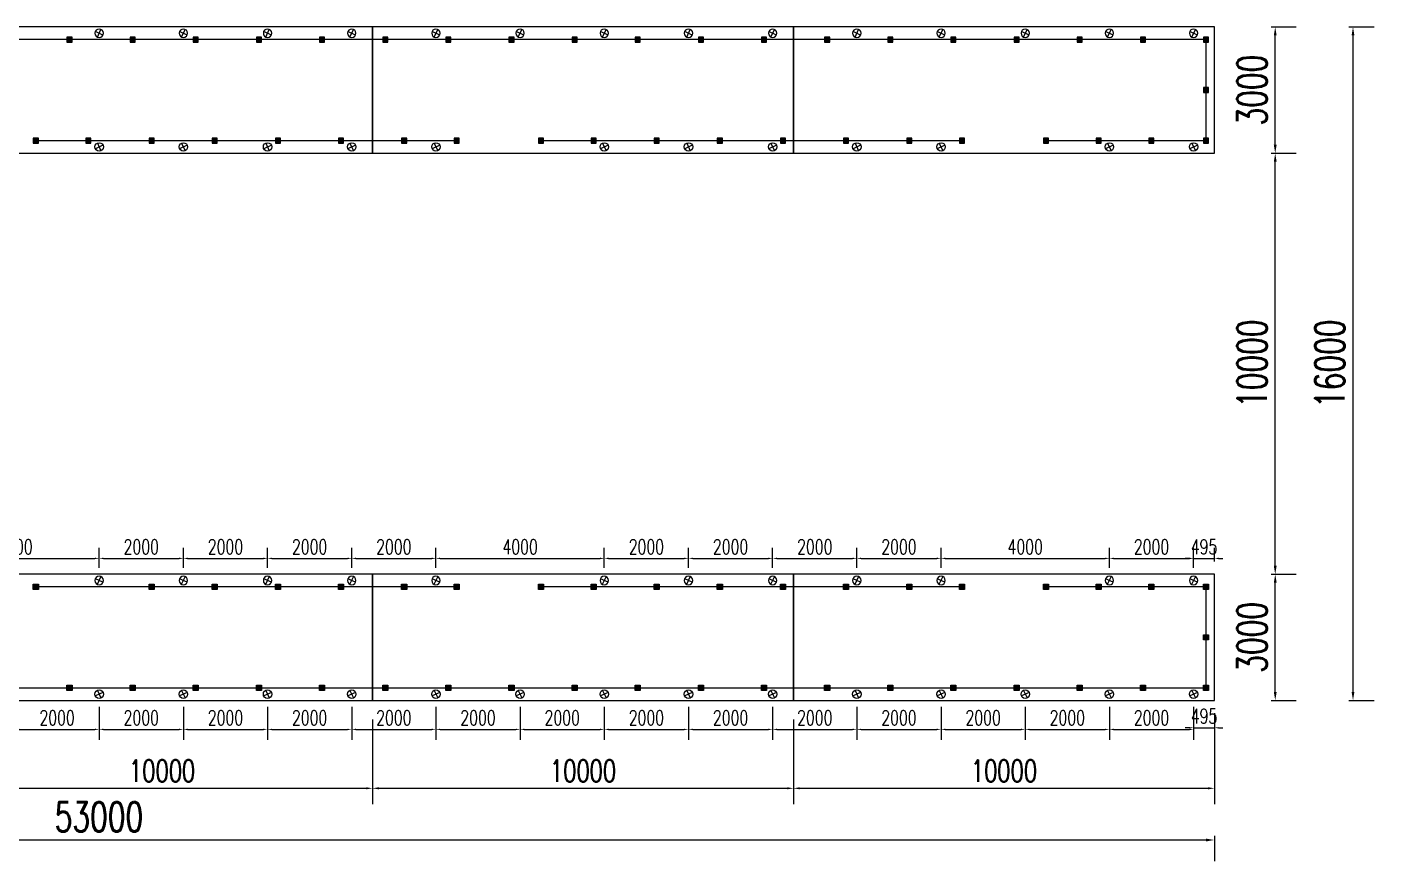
# Model space of a CAD drawing. Header units: millimetres. Extents: x -1546798 to -962116, y 1297493 to 1531173.
# Drawn here: x -1273177 to -1241174, y 1393115 to 1412929 of the extents above; entities that cross this region are included whole.
import ezdxf

# ---------------------------------------------------------------- set-up
doc = ezdxf.new("R2010")
doc.units = ezdxf.units.MM
doc.header["$LTSCALE"] = 10
doc.layers.get('0').update_dxf_attribs({"linetype": 'CONTINUOUS'})
doc.layers.get('DEFPOINTS').update_dxf_attribs({"linetype": 'CONTINUOUS'})
doc.layers.add('W-STEEL_FRAME钢架', color=3, linetype='CONTINUOUS')
doc.layers.add('W-WOOD_FLOOR木地板', color=30, linetype='CONTINUOUS')
doc.styles.add('STANDARD_T3', font='simplex.shx', dxfattribs={"width": 0.7, "bigfont": 'gbcbig.shx'})
doc.dimstyles.new('W&&100', dxfattribs={"dimtxt": 350, "dimasz": 100, "dimexe": 250, "dimexo": 300, "dimgap": 100, "dimtad": 1, "dimdec": 0, "dimzin": 0, "dimdsep": 46, "dimtxsty": 'STANDARD_T3', "dimcen": 0.09, "dimclrd": 1, "dimclre": 1, "dimclrt": 7, "dimazin": 2, "dimtfac": 1, "dimtdec": 0, "dimtix": 1, "dimtmove": 2, "dimatfit": 3, "dimfxl": 100, "dimtolj": 1, "dimtzin": 0, "dimarcsym": 0})
doc.dimstyles.new('W&&150', dxfattribs={"dimtxt": 525, "dimasz": 150, "dimexe": 375, "dimexo": 450, "dimgap": 150, "dimtad": 1, "dimdec": 0, "dimzin": 0, "dimdsep": 46, "dimtxsty": 'STANDARD_T3', "dimcen": 0.09, "dimclrd": 1, "dimclre": 1, "dimclrt": 7, "dimazin": 2, "dimtfac": 1, "dimtdec": 0, "dimtix": 1, "dimtmove": 2, "dimatfit": 3, "dimfxl": 100, "dimtolj": 1, "dimtzin": 0, "dimarcsym": 0})
doc.dimstyles.new('W&&200', dxfattribs={"dimtxt": 700, "dimasz": 200, "dimexe": 500, "dimexo": 600, "dimgap": 200, "dimtad": 1, "dimdec": 0, "dimzin": 0, "dimdsep": 46, "dimtxsty": 'STANDARD_T3', "dimcen": 0.09, "dimclrd": 1, "dimclre": 1, "dimclrt": 7, "dimazin": 2, "dimtfac": 1, "dimtdec": 0, "dimtix": 1, "dimtmove": 2, "dimatfit": 3, "dimfxl": 100, "dimtolj": 1, "dimtzin": 0, "dimarcsym": 0})

# ---------------------------------------------------------------- blocks, each defined once
blk = doc.blocks.new('*D421')
at = {"color": 1, "lineweight": -2, "transparency": 16777216}
for p, q in [((-1243622, 1399929), (-1243022, 1399929)), ((-1243522, 1397129), (-1243522, 1399729)), ((-1243622, 1396929), (-1243022, 1396929))]:
    blk.add_line(p, q, dxfattribs=at)
at = {"color": 1, "transparency": 16777216}
for points in [[(-1243555, 1399729), (-1243488, 1399729), (-1243522, 1399929)], [(-1243555, 1397129), (-1243488, 1397129), (-1243522, 1396929)]]:
    blk.add_solid(points, dxfattribs=at)
at = {"layer": 'DEFPOINTS', "color": 0, "transparency": 16777216}
for p in [(-1244966, 1399929), (-1243522, 1399929), (-1244966, 1396929)]:
    blk.add_point(p, dxfattribs=at)
at = {"color": 7, "transparency": 16777216, "insert": (-1244072, 1398429), "char_height": 700, "attachment_point": 5, "rotation": 90, "style": 'STANDARD_T3'}
blk.add_mtext('\\A1;3000', dxfattribs=at)
blk = doc.blocks.new('*D422')
at = {"color": 1, "lineweight": -2, "transparency": 16777216}
for p, q in [((-1243622, 1409929), (-1243022, 1409929)), ((-1243522, 1400129), (-1243522, 1409729)), ((-1243622, 1399929), (-1243022, 1399929))]:
    blk.add_line(p, q, dxfattribs=at)
at = {"color": 1, "transparency": 16777216}
for points in [[(-1243555, 1409729), (-1243488, 1409729), (-1243522, 1409929)], [(-1243555, 1400129), (-1243488, 1400129), (-1243522, 1399929)]]:
    blk.add_solid(points, dxfattribs=at)
at = {"layer": 'DEFPOINTS', "color": 0, "transparency": 16777216}
for p in [(-1244966, 1409929), (-1243522, 1409929), (-1244966, 1399929)]:
    blk.add_point(p, dxfattribs=at)
at = {"color": 7, "transparency": 16777216, "insert": (-1244072, 1404929), "char_height": 700, "attachment_point": 5, "rotation": 90, "style": 'STANDARD_T3'}
blk.add_mtext('\\A1;10000', dxfattribs=at)
blk = doc.blocks.new('*D423')
at = {"color": 1, "lineweight": -2, "transparency": 16777216}
for p, q in [((-1243622, 1412929), (-1243022, 1412929)), ((-1243522, 1410129), (-1243522, 1412729)), ((-1243622, 1409929), (-1243022, 1409929))]:
    blk.add_line(p, q, dxfattribs=at)
at = {"color": 1, "transparency": 16777216}
for points in [[(-1243555, 1412729), (-1243488, 1412729), (-1243522, 1412929)], [(-1243555, 1410129), (-1243488, 1410129), (-1243522, 1409929)]]:
    blk.add_solid(points, dxfattribs=at)
at = {"layer": 'DEFPOINTS', "color": 0, "transparency": 16777216}
for p in [(-1244966, 1412929), (-1243522, 1412929), (-1244966, 1409929)]:
    blk.add_point(p, dxfattribs=at)
at = {"color": 7, "transparency": 16777216, "insert": (-1244072, 1411429), "char_height": 700, "attachment_point": 5, "rotation": 90, "style": 'STANDARD_T3'}
blk.add_mtext('\\A1;3000', dxfattribs=at)
blk = doc.blocks.new('*D424')
at = {"color": 1, "lineweight": -2, "transparency": 16777216}
for p, q in [((-1241774, 1412929), (-1241174, 1412929)), ((-1241674, 1397129), (-1241674, 1412729)), ((-1241774, 1396929), (-1241174, 1396929))]:
    blk.add_line(p, q, dxfattribs=at)
at = {"color": 1, "transparency": 16777216}
for points in [[(-1241707, 1412729), (-1241641, 1412729), (-1241674, 1412929)], [(-1241707, 1397129), (-1241641, 1397129), (-1241674, 1396929)]]:
    blk.add_solid(points, dxfattribs=at)
at = {"layer": 'DEFPOINTS', "color": 0, "transparency": 16777216}
for p in [(-1243022, 1412929), (-1241674, 1412929), (-1243022, 1396929)]:
    blk.add_point(p, dxfattribs=at)
at = {"color": 7, "transparency": 16777216, "insert": (-1242224, 1404929), "char_height": 700, "attachment_point": 5, "rotation": 90, "style": 'STANDARD_T3'}
blk.add_mtext('\\A1;16000', dxfattribs=at)
blk = doc.blocks.new('*D428')
at = {"color": 1, "lineweight": -2, "transparency": 16777216}
for p, q in [((-1274966, 1396479), (-1274966, 1394468)), ((-1264966, 1396479), (-1264966, 1394468)), ((-1274816, 1394843), (-1265116, 1394843))]:
    blk.add_line(p, q, dxfattribs=at)
at = {"color": 1, "transparency": 16777216}
for points in [[(-1274816, 1394868), (-1274816, 1394818), (-1274966, 1394843)], [(-1265116, 1394868), (-1265116, 1394818), (-1264966, 1394843)]]:
    blk.add_solid(points, dxfattribs=at)
at = {"layer": 'DEFPOINTS', "color": 0, "transparency": 16777216}
for p in [(-1274966, 1396929), (-1264966, 1396929), (-1264966, 1394843)]:
    blk.add_point(p, dxfattribs=at)
at = {"color": 7, "transparency": 16777216, "insert": (-1269966, 1395256), "char_height": 525, "attachment_point": 5, "style": 'STANDARD_T3'}
blk.add_mtext('\\A1;10000', dxfattribs=at)
blk = doc.blocks.new('*D429')
at = {"color": 1, "lineweight": -2, "transparency": 16777216}
for p, q in [((-1264966, 1396479), (-1264966, 1394468)), ((-1254966, 1396479), (-1254966, 1394468)), ((-1264816, 1394843), (-1255116, 1394843))]:
    blk.add_line(p, q, dxfattribs=at)
at = {"color": 1, "transparency": 16777216}
for points in [[(-1264816, 1394868), (-1264816, 1394818), (-1264966, 1394843)], [(-1255116, 1394868), (-1255116, 1394818), (-1254966, 1394843)]]:
    blk.add_solid(points, dxfattribs=at)
at = {"layer": 'DEFPOINTS', "color": 0, "transparency": 16777216}
for p in [(-1264966, 1396929), (-1254966, 1396929), (-1254966, 1394843)]:
    blk.add_point(p, dxfattribs=at)
at = {"color": 7, "transparency": 16777216, "insert": (-1259966, 1395256), "char_height": 525, "attachment_point": 5, "style": 'STANDARD_T3'}
blk.add_mtext('\\A1;10000', dxfattribs=at)
blk = doc.blocks.new('*D430')
at = {"color": 1, "lineweight": -2, "transparency": 16777216}
for p, q in [((-1254966, 1396479), (-1254966, 1394468)), ((-1244966, 1396479), (-1244966, 1394468)), ((-1254816, 1394843), (-1245116, 1394843))]:
    blk.add_line(p, q, dxfattribs=at)
at = {"color": 1, "transparency": 16777216}
for points in [[(-1254816, 1394868), (-1254816, 1394818), (-1254966, 1394843)], [(-1245116, 1394868), (-1245116, 1394818), (-1244966, 1394843)]]:
    blk.add_solid(points, dxfattribs=at)
at = {"layer": 'DEFPOINTS', "color": 0, "transparency": 16777216}
for p in [(-1254966, 1396929), (-1244966, 1396929), (-1244966, 1394843)]:
    blk.add_point(p, dxfattribs=at)
at = {"color": 7, "transparency": 16777216, "insert": (-1249966, 1395256), "char_height": 525, "attachment_point": 5, "style": 'STANDARD_T3'}
blk.add_mtext('\\A1;10000', dxfattribs=at)
blk = doc.blocks.new('*D431')
at = {"color": 1, "lineweight": -2, "transparency": 16777216}
for p, q in [((-1297966, 1393715), (-1297966, 1393115)), ((-1297766, 1393615), (-1245166, 1393615)), ((-1244966, 1393715), (-1244966, 1393115))]:
    blk.add_line(p, q, dxfattribs=at)
at = {"color": 1, "transparency": 16777216}
for points in [[(-1297766, 1393648), (-1297766, 1393581), (-1297966, 1393615)], [(-1245166, 1393648), (-1245166, 1393581), (-1244966, 1393615)]]:
    blk.add_solid(points, dxfattribs=at)
at = {"layer": 'DEFPOINTS', "color": 0, "transparency": 16777216}
for p in [(-1297966, 1394377), (-1244966, 1394343), (-1244966, 1393615)]:
    blk.add_point(p, dxfattribs=at)
at = {"color": 7, "transparency": 16777216, "insert": (-1271466, 1394165), "char_height": 700, "attachment_point": 5, "style": 'STANDARD_T3'}
blk.add_mtext('\\A1;53000', dxfattribs=at)
blk = doc.blocks.new('deng')
for p, q in [((-100, 0), (100, 0)), ((0, 100), (0, -100))]:
    blk.add_line(p, q)
blk.add_circle((0, 0), 100)
blk = doc.blocks.new('*D1045')
at = {"layer": 'DEFPOINTS', "color": 0, "transparency": 16777216}
for p in [(-1273461, 1397079), (-1271461, 1397079), (-1271461, 1396243)]:
    blk.add_point(p, dxfattribs=at)
at = {"layer": 'W-STEEL_FRAME钢架', "color": 1, "lineweight": -2, "transparency": 16777216}
for p, q in [((-1273461, 1396779), (-1273461, 1395993)), ((-1271461, 1396779), (-1271461, 1395993)), ((-1273361, 1396243), (-1271561, 1396243))]:
    blk.add_line(p, q, dxfattribs=at)
at = {"layer": 'W-STEEL_FRAME钢架', "color": 1, "transparency": 16777216}
for points in [[(-1273361, 1396259), (-1273361, 1396226), (-1273461, 1396243)], [(-1271561, 1396259), (-1271561, 1396226), (-1271461, 1396243)]]:
    blk.add_solid(points, dxfattribs=at)
at = {"layer": 'W-STEEL_FRAME钢架', "color": 7, "transparency": 16777216, "insert": (-1272461, 1396518), "char_height": 350, "attachment_point": 5, "style": 'STANDARD_T3'}
blk.add_mtext('\\A1;2000', dxfattribs=at)
blk = doc.blocks.new('*D1046')
at = {"layer": 'DEFPOINTS', "color": 0, "transparency": 16777216}
for p in [(-1271461, 1397079), (-1269461, 1397079), (-1269461, 1396243)]:
    blk.add_point(p, dxfattribs=at)
at = {"layer": 'W-STEEL_FRAME钢架', "color": 1, "lineweight": -2, "transparency": 16777216}
for p, q in [((-1271461, 1396779), (-1271461, 1395993)), ((-1269461, 1396779), (-1269461, 1395993)), ((-1271361, 1396243), (-1269561, 1396243))]:
    blk.add_line(p, q, dxfattribs=at)
at = {"layer": 'W-STEEL_FRAME钢架', "color": 1, "transparency": 16777216}
for points in [[(-1271361, 1396259), (-1271361, 1396226), (-1271461, 1396243)], [(-1269561, 1396259), (-1269561, 1396226), (-1269461, 1396243)]]:
    blk.add_solid(points, dxfattribs=at)
at = {"layer": 'W-STEEL_FRAME钢架', "color": 7, "transparency": 16777216, "insert": (-1270461, 1396518), "char_height": 350, "attachment_point": 5, "style": 'STANDARD_T3'}
blk.add_mtext('\\A1;2000', dxfattribs=at)
blk = doc.blocks.new('*D1047')
at = {"layer": 'DEFPOINTS', "color": 0, "transparency": 16777216}
for p in [(-1269461, 1397079), (-1267461, 1397079), (-1267461, 1396243)]:
    blk.add_point(p, dxfattribs=at)
at = {"layer": 'W-STEEL_FRAME钢架', "color": 1, "lineweight": -2, "transparency": 16777216}
for p, q in [((-1269461, 1396779), (-1269461, 1395993)), ((-1267461, 1396779), (-1267461, 1395993)), ((-1269361, 1396243), (-1267561, 1396243))]:
    blk.add_line(p, q, dxfattribs=at)
at = {"layer": 'W-STEEL_FRAME钢架', "color": 1, "transparency": 16777216}
for points in [[(-1269361, 1396259), (-1269361, 1396226), (-1269461, 1396243)], [(-1267561, 1396259), (-1267561, 1396226), (-1267461, 1396243)]]:
    blk.add_solid(points, dxfattribs=at)
at = {"layer": 'W-STEEL_FRAME钢架', "color": 7, "transparency": 16777216, "insert": (-1268461, 1396518), "char_height": 350, "attachment_point": 5, "style": 'STANDARD_T3'}
blk.add_mtext('\\A1;2000', dxfattribs=at)
blk = doc.blocks.new('*D1048')
at = {"layer": 'DEFPOINTS', "color": 0, "transparency": 16777216}
for p in [(-1267461, 1397079), (-1265461, 1397079), (-1265461, 1396243)]:
    blk.add_point(p, dxfattribs=at)
at = {"layer": 'W-STEEL_FRAME钢架', "color": 1, "lineweight": -2, "transparency": 16777216}
for p, q in [((-1267461, 1396779), (-1267461, 1395993)), ((-1265461, 1396779), (-1265461, 1395993)), ((-1267361, 1396243), (-1265561, 1396243))]:
    blk.add_line(p, q, dxfattribs=at)
at = {"layer": 'W-STEEL_FRAME钢架', "color": 1, "transparency": 16777216}
for points in [[(-1267361, 1396259), (-1267361, 1396226), (-1267461, 1396243)], [(-1265561, 1396259), (-1265561, 1396226), (-1265461, 1396243)]]:
    blk.add_solid(points, dxfattribs=at)
at = {"layer": 'W-STEEL_FRAME钢架', "color": 7, "transparency": 16777216, "insert": (-1266461, 1396518), "char_height": 350, "attachment_point": 5, "style": 'STANDARD_T3'}
blk.add_mtext('\\A1;2000', dxfattribs=at)
blk = doc.blocks.new('*D1049')
at = {"layer": 'DEFPOINTS', "color": 0, "transparency": 16777216}
for p in [(-1265461, 1397079), (-1263461, 1397079), (-1263461, 1396243)]:
    blk.add_point(p, dxfattribs=at)
at = {"layer": 'W-STEEL_FRAME钢架', "color": 1, "lineweight": -2, "transparency": 16777216}
for p, q in [((-1265461, 1396779), (-1265461, 1395993)), ((-1263461, 1396779), (-1263461, 1395993)), ((-1265361, 1396243), (-1263561, 1396243))]:
    blk.add_line(p, q, dxfattribs=at)
at = {"layer": 'W-STEEL_FRAME钢架', "color": 1, "transparency": 16777216}
for points in [[(-1265361, 1396259), (-1265361, 1396226), (-1265461, 1396243)], [(-1263561, 1396259), (-1263561, 1396226), (-1263461, 1396243)]]:
    blk.add_solid(points, dxfattribs=at)
at = {"layer": 'W-STEEL_FRAME钢架', "color": 7, "transparency": 16777216, "insert": (-1264461, 1396518), "char_height": 350, "attachment_point": 5, "style": 'STANDARD_T3'}
blk.add_mtext('\\A1;2000', dxfattribs=at)
blk = doc.blocks.new('*D1050')
at = {"layer": 'DEFPOINTS', "color": 0, "transparency": 16777216}
for p in [(-1263461, 1397079), (-1261461, 1397079), (-1261461, 1396243)]:
    blk.add_point(p, dxfattribs=at)
at = {"layer": 'W-STEEL_FRAME钢架', "color": 1, "lineweight": -2, "transparency": 16777216}
for p, q in [((-1263461, 1396779), (-1263461, 1395993)), ((-1261461, 1396779), (-1261461, 1395993)), ((-1263361, 1396243), (-1261561, 1396243))]:
    blk.add_line(p, q, dxfattribs=at)
at = {"layer": 'W-STEEL_FRAME钢架', "color": 1, "transparency": 16777216}
for points in [[(-1263361, 1396259), (-1263361, 1396226), (-1263461, 1396243)], [(-1261561, 1396259), (-1261561, 1396226), (-1261461, 1396243)]]:
    blk.add_solid(points, dxfattribs=at)
at = {"layer": 'W-STEEL_FRAME钢架', "color": 7, "transparency": 16777216, "insert": (-1262461, 1396518), "char_height": 350, "attachment_point": 5, "style": 'STANDARD_T3'}
blk.add_mtext('\\A1;2000', dxfattribs=at)
blk = doc.blocks.new('*D1051')
at = {"layer": 'DEFPOINTS', "color": 0, "transparency": 16777216}
for p in [(-1261461, 1397079), (-1259461, 1397079), (-1259461, 1396243)]:
    blk.add_point(p, dxfattribs=at)
at = {"layer": 'W-STEEL_FRAME钢架', "color": 1, "lineweight": -2, "transparency": 16777216}
for p, q in [((-1261461, 1396779), (-1261461, 1395993)), ((-1259461, 1396779), (-1259461, 1395993)), ((-1261361, 1396243), (-1259561, 1396243))]:
    blk.add_line(p, q, dxfattribs=at)
at = {"layer": 'W-STEEL_FRAME钢架', "color": 1, "transparency": 16777216}
for points in [[(-1261361, 1396259), (-1261361, 1396226), (-1261461, 1396243)], [(-1259561, 1396259), (-1259561, 1396226), (-1259461, 1396243)]]:
    blk.add_solid(points, dxfattribs=at)
at = {"layer": 'W-STEEL_FRAME钢架', "color": 7, "transparency": 16777216, "insert": (-1260461, 1396518), "char_height": 350, "attachment_point": 5, "style": 'STANDARD_T3'}
blk.add_mtext('\\A1;2000', dxfattribs=at)
blk = doc.blocks.new('*D1052')
at = {"layer": 'DEFPOINTS', "color": 0, "transparency": 16777216}
for p in [(-1259461, 1397079), (-1257461, 1397079), (-1257461, 1396243)]:
    blk.add_point(p, dxfattribs=at)
at = {"layer": 'W-STEEL_FRAME钢架', "color": 1, "lineweight": -2, "transparency": 16777216}
for p, q in [((-1259461, 1396779), (-1259461, 1395993)), ((-1257461, 1396779), (-1257461, 1395993)), ((-1259361, 1396243), (-1257561, 1396243))]:
    blk.add_line(p, q, dxfattribs=at)
at = {"layer": 'W-STEEL_FRAME钢架', "color": 1, "transparency": 16777216}
for points in [[(-1259361, 1396259), (-1259361, 1396226), (-1259461, 1396243)], [(-1257561, 1396259), (-1257561, 1396226), (-1257461, 1396243)]]:
    blk.add_solid(points, dxfattribs=at)
at = {"layer": 'W-STEEL_FRAME钢架', "color": 7, "transparency": 16777216, "insert": (-1258461, 1396518), "char_height": 350, "attachment_point": 5, "style": 'STANDARD_T3'}
blk.add_mtext('\\A1;2000', dxfattribs=at)
blk = doc.blocks.new('*D1053')
at = {"layer": 'DEFPOINTS', "color": 0, "transparency": 16777216}
for p in [(-1257461, 1397079), (-1255461, 1397079), (-1255461, 1396243)]:
    blk.add_point(p, dxfattribs=at)
at = {"layer": 'W-STEEL_FRAME钢架', "color": 1, "lineweight": -2, "transparency": 16777216}
for p, q in [((-1257461, 1396779), (-1257461, 1395993)), ((-1255461, 1396779), (-1255461, 1395993)), ((-1257361, 1396243), (-1255561, 1396243))]:
    blk.add_line(p, q, dxfattribs=at)
at = {"layer": 'W-STEEL_FRAME钢架', "color": 1, "transparency": 16777216}
for points in [[(-1257361, 1396259), (-1257361, 1396226), (-1257461, 1396243)], [(-1255561, 1396259), (-1255561, 1396226), (-1255461, 1396243)]]:
    blk.add_solid(points, dxfattribs=at)
at = {"layer": 'W-STEEL_FRAME钢架', "color": 7, "transparency": 16777216, "insert": (-1256461, 1396518), "char_height": 350, "attachment_point": 5, "style": 'STANDARD_T3'}
blk.add_mtext('\\A1;2000', dxfattribs=at)
blk = doc.blocks.new('*D1054')
at = {"layer": 'DEFPOINTS', "color": 0, "transparency": 16777216}
for p in [(-1255461, 1397079), (-1253461, 1397079), (-1253461, 1396243)]:
    blk.add_point(p, dxfattribs=at)
at = {"layer": 'W-STEEL_FRAME钢架', "color": 1, "lineweight": -2, "transparency": 16777216}
for p, q in [((-1255461, 1396779), (-1255461, 1395993)), ((-1253461, 1396779), (-1253461, 1395993)), ((-1255361, 1396243), (-1253561, 1396243))]:
    blk.add_line(p, q, dxfattribs=at)
at = {"layer": 'W-STEEL_FRAME钢架', "color": 1, "transparency": 16777216}
for points in [[(-1255361, 1396259), (-1255361, 1396226), (-1255461, 1396243)], [(-1253561, 1396259), (-1253561, 1396226), (-1253461, 1396243)]]:
    blk.add_solid(points, dxfattribs=at)
at = {"layer": 'W-STEEL_FRAME钢架', "color": 7, "transparency": 16777216, "insert": (-1254461, 1396518), "char_height": 350, "attachment_point": 5, "style": 'STANDARD_T3'}
blk.add_mtext('\\A1;2000', dxfattribs=at)
blk = doc.blocks.new('*D1055')
at = {"layer": 'DEFPOINTS', "color": 0, "transparency": 16777216}
for p in [(-1253461, 1397079), (-1251461, 1397079), (-1251461, 1396243)]:
    blk.add_point(p, dxfattribs=at)
at = {"layer": 'W-STEEL_FRAME钢架', "color": 1, "lineweight": -2, "transparency": 16777216}
for p, q in [((-1253461, 1396779), (-1253461, 1395993)), ((-1251461, 1396779), (-1251461, 1395993)), ((-1253361, 1396243), (-1251561, 1396243))]:
    blk.add_line(p, q, dxfattribs=at)
at = {"layer": 'W-STEEL_FRAME钢架', "color": 1, "transparency": 16777216}
for points in [[(-1253361, 1396259), (-1253361, 1396226), (-1253461, 1396243)], [(-1251561, 1396259), (-1251561, 1396226), (-1251461, 1396243)]]:
    blk.add_solid(points, dxfattribs=at)
at = {"layer": 'W-STEEL_FRAME钢架', "color": 7, "transparency": 16777216, "insert": (-1252461, 1396518), "char_height": 350, "attachment_point": 5, "style": 'STANDARD_T3'}
blk.add_mtext('\\A1;2000', dxfattribs=at)
blk = doc.blocks.new('*D1056')
at = {"layer": 'DEFPOINTS', "color": 0, "transparency": 16777216}
for p in [(-1251461, 1397079), (-1249461, 1397079), (-1249461, 1396243)]:
    blk.add_point(p, dxfattribs=at)
at = {"layer": 'W-STEEL_FRAME钢架', "color": 1, "lineweight": -2, "transparency": 16777216}
for p, q in [((-1251461, 1396779), (-1251461, 1395993)), ((-1249461, 1396779), (-1249461, 1395993)), ((-1251361, 1396243), (-1249561, 1396243))]:
    blk.add_line(p, q, dxfattribs=at)
at = {"layer": 'W-STEEL_FRAME钢架', "color": 1, "transparency": 16777216}
for points in [[(-1251361, 1396259), (-1251361, 1396226), (-1251461, 1396243)], [(-1249561, 1396259), (-1249561, 1396226), (-1249461, 1396243)]]:
    blk.add_solid(points, dxfattribs=at)
at = {"layer": 'W-STEEL_FRAME钢架', "color": 7, "transparency": 16777216, "insert": (-1250461, 1396518), "char_height": 350, "attachment_point": 5, "style": 'STANDARD_T3'}
blk.add_mtext('\\A1;2000', dxfattribs=at)
blk = doc.blocks.new('*D1057')
at = {"layer": 'DEFPOINTS', "color": 0, "transparency": 16777216}
for p in [(-1249461, 1397079), (-1247461, 1397079), (-1247461, 1396243)]:
    blk.add_point(p, dxfattribs=at)
at = {"layer": 'W-STEEL_FRAME钢架', "color": 1, "lineweight": -2, "transparency": 16777216}
for p, q in [((-1249461, 1396779), (-1249461, 1395993)), ((-1247461, 1396779), (-1247461, 1395993)), ((-1249361, 1396243), (-1247561, 1396243))]:
    blk.add_line(p, q, dxfattribs=at)
at = {"layer": 'W-STEEL_FRAME钢架', "color": 1, "transparency": 16777216}
for points in [[(-1249361, 1396259), (-1249361, 1396226), (-1249461, 1396243)], [(-1247561, 1396259), (-1247561, 1396226), (-1247461, 1396243)]]:
    blk.add_solid(points, dxfattribs=at)
at = {"layer": 'W-STEEL_FRAME钢架', "color": 7, "transparency": 16777216, "insert": (-1248461, 1396518), "char_height": 350, "attachment_point": 5, "style": 'STANDARD_T3'}
blk.add_mtext('\\A1;2000', dxfattribs=at)
blk = doc.blocks.new('*D1058')
at = {"layer": 'DEFPOINTS', "color": 0, "transparency": 16777216}
for p in [(-1247461, 1397079), (-1245461, 1397079), (-1245461, 1396243)]:
    blk.add_point(p, dxfattribs=at)
at = {"layer": 'W-STEEL_FRAME钢架', "color": 1, "lineweight": -2, "transparency": 16777216}
for p, q in [((-1247461, 1396779), (-1247461, 1395993)), ((-1245461, 1396779), (-1245461, 1395993)), ((-1247361, 1396243), (-1245561, 1396243))]:
    blk.add_line(p, q, dxfattribs=at)
at = {"layer": 'W-STEEL_FRAME钢架', "color": 1, "transparency": 16777216}
for points in [[(-1247361, 1396259), (-1247361, 1396226), (-1247461, 1396243)], [(-1245561, 1396259), (-1245561, 1396226), (-1245461, 1396243)]]:
    blk.add_solid(points, dxfattribs=at)
at = {"layer": 'W-STEEL_FRAME钢架', "color": 7, "transparency": 16777216, "insert": (-1246461, 1396518), "char_height": 350, "attachment_point": 5, "style": 'STANDARD_T3'}
blk.add_mtext('\\A1;2000', dxfattribs=at)
blk = doc.blocks.new('*D1059')
at = {"layer": 'DEFPOINTS', "color": 0, "transparency": 16777216}
for p in [(-1245461, 1397079), (-1244966, 1396929), (-1244966, 1396281)]:
    blk.add_point(p, dxfattribs=at)
at = {"layer": 'W-STEEL_FRAME钢架', "color": 1, "lineweight": -2, "transparency": 16777216}
for p, q in [((-1245461, 1396779), (-1245461, 1396031)), ((-1244966, 1396629), (-1244966, 1396031)), ((-1245561, 1396281), (-1245661, 1396281)), ((-1245461, 1396281), (-1244966, 1396281)), ((-1244866, 1396281), (-1244766, 1396281))]:
    blk.add_line(p, q, dxfattribs=at)
at = {"layer": 'W-STEEL_FRAME钢架', "color": 1, "transparency": 16777216}
for points in [[(-1245561, 1396297), (-1245561, 1396264), (-1245461, 1396281)], [(-1244866, 1396297), (-1244866, 1396264), (-1244966, 1396281)]]:
    blk.add_solid(points, dxfattribs=at)
at = {"layer": 'W-STEEL_FRAME钢架', "color": 7, "transparency": 16777216, "insert": (-1245213, 1396556), "char_height": 350, "attachment_point": 5, "style": 'STANDARD_T3'}
blk.add_mtext('\\A1;495', dxfattribs=at)
blk = doc.blocks.new('2')
h = blk.add_hatch(color=6)
h.dxf.hatch_style = 1
h.paths.add_polyline_path([(-10, -10), (110, -10), (110, 110), (-10, 110)])
blk.add_lwpolyline([(-10, -10), (110, -10), (110, 110), (-10, 110)], close=True)
blk = doc.blocks.new('*U1060')
at = {"layer": 'W-WOOD_FLOOR木地板', "color": 6}
blk.add_blockref('2', (-50, -50), dxfattribs=at)
blk = doc.blocks.new('*U1061')
at = {"layer": 'W-STEEL_FRAME钢架', "color": 0, "linetype": 'ByBlock', "lineweight": -2, "transparency": 16777216}
for p in [(24000, 0), (25500, 0), (27000, 0), (28500, 0), (30000, 0), (31500, 0), (33000, 0), (34500, 0), (36000, 0), (37500, 0), (39000, 0), (40500, 0), (42000, 0), (43500, 0), (45000, 0), (46500, 0), (48000, 0), (49500, 0), (51000, 0)]:
    blk.add_blockref('*U1060', p, dxfattribs=at)
blk = doc.blocks.new('*U1062')
at = {"layer": 'W-WOOD_FLOOR木地板', "color": 6}
blk.add_blockref('2', (-50, -50), dxfattribs=at)
blk = doc.blocks.new('*U1063')
at = {"layer": 'W-STEEL_FRAME钢架', "color": 0, "linetype": 'ByBlock', "lineweight": -2, "transparency": 16777216}
for p in [(24000, 0), (25500, 0), (27000, 0), (28500, 0), (30000, 0), (31500, 0), (33000, 0), (34500, 0), (36000, 0), (37500, 0), (39000, 0), (40500, 0), (42000, 0), (43500, 0), (45000, 0), (46500, 0), (48000, 0), (49500, 0), (51000, 0)]:
    blk.add_blockref('*U1062', p, dxfattribs=at)
blk = doc.blocks.new('*D1079')
at = {"layer": 'DEFPOINTS', "color": 0, "transparency": 16777216}
for p in [(-1271461, 1400305), (-1275461, 1399779), (-1271461, 1399779)]:
    blk.add_point(p, dxfattribs=at)
at = {"layer": 'W-STEEL_FRAME钢架', "color": 1, "lineweight": -2, "transparency": 16777216}
for p, q in [((-1275461, 1400079), (-1275461, 1400555)), ((-1271461, 1400079), (-1271461, 1400555)), ((-1275361, 1400305), (-1271561, 1400305))]:
    blk.add_line(p, q, dxfattribs=at)
at = {"layer": 'W-STEEL_FRAME钢架', "color": 1, "transparency": 16777216}
for points in [[(-1275361, 1400322), (-1275361, 1400288), (-1275461, 1400305)], [(-1271561, 1400322), (-1271561, 1400288), (-1271461, 1400305)]]:
    blk.add_solid(points, dxfattribs=at)
at = {"layer": 'W-STEEL_FRAME钢架', "color": 7, "transparency": 16777216, "insert": (-1273461, 1400580), "char_height": 350, "attachment_point": 5, "style": 'STANDARD_T3'}
blk.add_mtext('\\A1;4000', dxfattribs=at)
blk = doc.blocks.new('*D1080')
at = {"layer": 'DEFPOINTS', "color": 0, "transparency": 16777216}
for p in [(-1269461, 1400305), (-1271461, 1399779), (-1269461, 1399779)]:
    blk.add_point(p, dxfattribs=at)
at = {"layer": 'W-STEEL_FRAME钢架', "color": 1, "lineweight": -2, "transparency": 16777216}
for p, q in [((-1271461, 1400079), (-1271461, 1400555)), ((-1269461, 1400079), (-1269461, 1400555)), ((-1271361, 1400305), (-1269561, 1400305))]:
    blk.add_line(p, q, dxfattribs=at)
at = {"layer": 'W-STEEL_FRAME钢架', "color": 1, "transparency": 16777216}
for points in [[(-1271361, 1400322), (-1271361, 1400288), (-1271461, 1400305)], [(-1269561, 1400322), (-1269561, 1400288), (-1269461, 1400305)]]:
    blk.add_solid(points, dxfattribs=at)
at = {"layer": 'W-STEEL_FRAME钢架', "color": 7, "transparency": 16777216, "insert": (-1270461, 1400580), "char_height": 350, "attachment_point": 5, "style": 'STANDARD_T3'}
blk.add_mtext('\\A1;2000', dxfattribs=at)
blk = doc.blocks.new('*D1081')
at = {"layer": 'DEFPOINTS', "color": 0, "transparency": 16777216}
for p in [(-1267461, 1400305), (-1269461, 1399779), (-1267461, 1399779)]:
    blk.add_point(p, dxfattribs=at)
at = {"layer": 'W-STEEL_FRAME钢架', "color": 1, "lineweight": -2, "transparency": 16777216}
for p, q in [((-1269461, 1400079), (-1269461, 1400555)), ((-1267461, 1400079), (-1267461, 1400555)), ((-1269361, 1400305), (-1267561, 1400305))]:
    blk.add_line(p, q, dxfattribs=at)
at = {"layer": 'W-STEEL_FRAME钢架', "color": 1, "transparency": 16777216}
for points in [[(-1269361, 1400322), (-1269361, 1400288), (-1269461, 1400305)], [(-1267561, 1400322), (-1267561, 1400288), (-1267461, 1400305)]]:
    blk.add_solid(points, dxfattribs=at)
at = {"layer": 'W-STEEL_FRAME钢架', "color": 7, "transparency": 16777216, "insert": (-1268461, 1400580), "char_height": 350, "attachment_point": 5, "style": 'STANDARD_T3'}
blk.add_mtext('\\A1;2000', dxfattribs=at)
blk = doc.blocks.new('*D1082')
at = {"layer": 'DEFPOINTS', "color": 0, "transparency": 16777216}
for p in [(-1265461, 1400305), (-1267461, 1399779), (-1265461, 1399779)]:
    blk.add_point(p, dxfattribs=at)
at = {"layer": 'W-STEEL_FRAME钢架', "color": 1, "lineweight": -2, "transparency": 16777216}
for p, q in [((-1267461, 1400079), (-1267461, 1400555)), ((-1265461, 1400079), (-1265461, 1400555)), ((-1267361, 1400305), (-1265561, 1400305))]:
    blk.add_line(p, q, dxfattribs=at)
at = {"layer": 'W-STEEL_FRAME钢架', "color": 1, "transparency": 16777216}
for points in [[(-1267361, 1400322), (-1267361, 1400288), (-1267461, 1400305)], [(-1265561, 1400322), (-1265561, 1400288), (-1265461, 1400305)]]:
    blk.add_solid(points, dxfattribs=at)
at = {"layer": 'W-STEEL_FRAME钢架', "color": 7, "transparency": 16777216, "insert": (-1266461, 1400580), "char_height": 350, "attachment_point": 5, "style": 'STANDARD_T3'}
blk.add_mtext('\\A1;2000', dxfattribs=at)
blk = doc.blocks.new('*D1083')
at = {"layer": 'DEFPOINTS', "color": 0, "transparency": 16777216}
for p in [(-1263461, 1400305), (-1265461, 1399779), (-1263461, 1399779)]:
    blk.add_point(p, dxfattribs=at)
at = {"layer": 'W-STEEL_FRAME钢架', "color": 1, "lineweight": -2, "transparency": 16777216}
for p, q in [((-1265461, 1400079), (-1265461, 1400555)), ((-1263461, 1400079), (-1263461, 1400555)), ((-1265361, 1400305), (-1263561, 1400305))]:
    blk.add_line(p, q, dxfattribs=at)
at = {"layer": 'W-STEEL_FRAME钢架', "color": 1, "transparency": 16777216}
for points in [[(-1265361, 1400322), (-1265361, 1400288), (-1265461, 1400305)], [(-1263561, 1400322), (-1263561, 1400288), (-1263461, 1400305)]]:
    blk.add_solid(points, dxfattribs=at)
at = {"layer": 'W-STEEL_FRAME钢架', "color": 7, "transparency": 16777216, "insert": (-1264461, 1400580), "char_height": 350, "attachment_point": 5, "style": 'STANDARD_T3'}
blk.add_mtext('\\A1;2000', dxfattribs=at)
blk = doc.blocks.new('*D1084')
at = {"layer": 'DEFPOINTS', "color": 0, "transparency": 16777216}
for p in [(-1259461, 1400305), (-1263461, 1399779), (-1259461, 1399779)]:
    blk.add_point(p, dxfattribs=at)
at = {"layer": 'W-STEEL_FRAME钢架', "color": 1, "lineweight": -2, "transparency": 16777216}
for p, q in [((-1263461, 1400079), (-1263461, 1400555)), ((-1259461, 1400079), (-1259461, 1400555)), ((-1263361, 1400305), (-1259561, 1400305))]:
    blk.add_line(p, q, dxfattribs=at)
at = {"layer": 'W-STEEL_FRAME钢架', "color": 1, "transparency": 16777216}
for points in [[(-1263361, 1400322), (-1263361, 1400288), (-1263461, 1400305)], [(-1259561, 1400322), (-1259561, 1400288), (-1259461, 1400305)]]:
    blk.add_solid(points, dxfattribs=at)
at = {"layer": 'W-STEEL_FRAME钢架', "color": 7, "transparency": 16777216, "insert": (-1261461, 1400580), "char_height": 350, "attachment_point": 5, "style": 'STANDARD_T3'}
blk.add_mtext('\\A1;4000', dxfattribs=at)
blk = doc.blocks.new('*D1085')
at = {"layer": 'DEFPOINTS', "color": 0, "transparency": 16777216}
for p in [(-1257461, 1400305), (-1259461, 1399779), (-1257461, 1399779)]:
    blk.add_point(p, dxfattribs=at)
at = {"layer": 'W-STEEL_FRAME钢架', "color": 1, "lineweight": -2, "transparency": 16777216}
for p, q in [((-1259461, 1400079), (-1259461, 1400555)), ((-1257461, 1400079), (-1257461, 1400555)), ((-1259361, 1400305), (-1257561, 1400305))]:
    blk.add_line(p, q, dxfattribs=at)
at = {"layer": 'W-STEEL_FRAME钢架', "color": 1, "transparency": 16777216}
for points in [[(-1259361, 1400322), (-1259361, 1400288), (-1259461, 1400305)], [(-1257561, 1400322), (-1257561, 1400288), (-1257461, 1400305)]]:
    blk.add_solid(points, dxfattribs=at)
at = {"layer": 'W-STEEL_FRAME钢架', "color": 7, "transparency": 16777216, "insert": (-1258461, 1400580), "char_height": 350, "attachment_point": 5, "style": 'STANDARD_T3'}
blk.add_mtext('\\A1;2000', dxfattribs=at)
blk = doc.blocks.new('*D1086')
at = {"layer": 'DEFPOINTS', "color": 0, "transparency": 16777216}
for p in [(-1255461, 1400305), (-1257461, 1399779), (-1255461, 1399779)]:
    blk.add_point(p, dxfattribs=at)
at = {"layer": 'W-STEEL_FRAME钢架', "color": 1, "lineweight": -2, "transparency": 16777216}
for p, q in [((-1257461, 1400079), (-1257461, 1400555)), ((-1255461, 1400079), (-1255461, 1400555)), ((-1257361, 1400305), (-1255561, 1400305))]:
    blk.add_line(p, q, dxfattribs=at)
at = {"layer": 'W-STEEL_FRAME钢架', "color": 1, "transparency": 16777216}
for points in [[(-1257361, 1400322), (-1257361, 1400288), (-1257461, 1400305)], [(-1255561, 1400322), (-1255561, 1400288), (-1255461, 1400305)]]:
    blk.add_solid(points, dxfattribs=at)
at = {"layer": 'W-STEEL_FRAME钢架', "color": 7, "transparency": 16777216, "insert": (-1256461, 1400580), "char_height": 350, "attachment_point": 5, "style": 'STANDARD_T3'}
blk.add_mtext('\\A1;2000', dxfattribs=at)
blk = doc.blocks.new('*D1087')
at = {"layer": 'DEFPOINTS', "color": 0, "transparency": 16777216}
for p in [(-1253461, 1400305), (-1255461, 1399779), (-1253461, 1399779)]:
    blk.add_point(p, dxfattribs=at)
at = {"layer": 'W-STEEL_FRAME钢架', "color": 1, "lineweight": -2, "transparency": 16777216}
for p, q in [((-1255461, 1400079), (-1255461, 1400555)), ((-1253461, 1400079), (-1253461, 1400555)), ((-1255361, 1400305), (-1253561, 1400305))]:
    blk.add_line(p, q, dxfattribs=at)
at = {"layer": 'W-STEEL_FRAME钢架', "color": 1, "transparency": 16777216}
for points in [[(-1255361, 1400322), (-1255361, 1400288), (-1255461, 1400305)], [(-1253561, 1400322), (-1253561, 1400288), (-1253461, 1400305)]]:
    blk.add_solid(points, dxfattribs=at)
at = {"layer": 'W-STEEL_FRAME钢架', "color": 7, "transparency": 16777216, "insert": (-1254461, 1400580), "char_height": 350, "attachment_point": 5, "style": 'STANDARD_T3'}
blk.add_mtext('\\A1;2000', dxfattribs=at)
blk = doc.blocks.new('*D1088')
at = {"layer": 'DEFPOINTS', "color": 0, "transparency": 16777216}
for p in [(-1251461, 1400305), (-1253461, 1399779), (-1251461, 1399779)]:
    blk.add_point(p, dxfattribs=at)
at = {"layer": 'W-STEEL_FRAME钢架', "color": 1, "lineweight": -2, "transparency": 16777216}
for p, q in [((-1253461, 1400079), (-1253461, 1400555)), ((-1251461, 1400079), (-1251461, 1400555)), ((-1253361, 1400305), (-1251561, 1400305))]:
    blk.add_line(p, q, dxfattribs=at)
at = {"layer": 'W-STEEL_FRAME钢架', "color": 1, "transparency": 16777216}
for points in [[(-1253361, 1400322), (-1253361, 1400288), (-1253461, 1400305)], [(-1251561, 1400322), (-1251561, 1400288), (-1251461, 1400305)]]:
    blk.add_solid(points, dxfattribs=at)
at = {"layer": 'W-STEEL_FRAME钢架', "color": 7, "transparency": 16777216, "insert": (-1252461, 1400580), "char_height": 350, "attachment_point": 5, "style": 'STANDARD_T3'}
blk.add_mtext('\\A1;2000', dxfattribs=at)
blk = doc.blocks.new('*D1089')
at = {"layer": 'DEFPOINTS', "color": 0, "transparency": 16777216}
for p in [(-1247461, 1400305), (-1251461, 1399779), (-1247461, 1399779)]:
    blk.add_point(p, dxfattribs=at)
at = {"layer": 'W-STEEL_FRAME钢架', "color": 1, "lineweight": -2, "transparency": 16777216}
for p, q in [((-1251461, 1400079), (-1251461, 1400555)), ((-1247461, 1400079), (-1247461, 1400555)), ((-1251361, 1400305), (-1247561, 1400305))]:
    blk.add_line(p, q, dxfattribs=at)
at = {"layer": 'W-STEEL_FRAME钢架', "color": 1, "transparency": 16777216}
for points in [[(-1251361, 1400322), (-1251361, 1400288), (-1251461, 1400305)], [(-1247561, 1400322), (-1247561, 1400288), (-1247461, 1400305)]]:
    blk.add_solid(points, dxfattribs=at)
at = {"layer": 'W-STEEL_FRAME钢架', "color": 7, "transparency": 16777216, "insert": (-1249461, 1400580), "char_height": 350, "attachment_point": 5, "style": 'STANDARD_T3'}
blk.add_mtext('\\A1;4000', dxfattribs=at)
blk = doc.blocks.new('*D1090')
at = {"layer": 'DEFPOINTS', "color": 0, "transparency": 16777216}
for p in [(-1245461, 1400305), (-1247461, 1399779), (-1245461, 1399779)]:
    blk.add_point(p, dxfattribs=at)
at = {"layer": 'W-STEEL_FRAME钢架', "color": 1, "lineweight": -2, "transparency": 16777216}
for p, q in [((-1247461, 1400079), (-1247461, 1400555)), ((-1245461, 1400079), (-1245461, 1400555)), ((-1247361, 1400305), (-1245561, 1400305))]:
    blk.add_line(p, q, dxfattribs=at)
at = {"layer": 'W-STEEL_FRAME钢架', "color": 1, "transparency": 16777216}
for points in [[(-1247361, 1400322), (-1247361, 1400288), (-1247461, 1400305)], [(-1245561, 1400322), (-1245561, 1400288), (-1245461, 1400305)]]:
    blk.add_solid(points, dxfattribs=at)
at = {"layer": 'W-STEEL_FRAME钢架', "color": 7, "transparency": 16777216, "insert": (-1246461, 1400580), "char_height": 350, "attachment_point": 5, "style": 'STANDARD_T3'}
blk.add_mtext('\\A1;2000', dxfattribs=at)
blk = doc.blocks.new('*D1091')
at = {"layer": 'DEFPOINTS', "color": 0, "transparency": 16777216}
for p in [(-1244966, 1400305), (-1244966, 1399929), (-1245461, 1399779)]:
    blk.add_point(p, dxfattribs=at)
at = {"layer": 'W-STEEL_FRAME钢架', "color": 1, "lineweight": -2, "transparency": 16777216}
for p, q in [((-1245461, 1400079), (-1245461, 1400555)), ((-1244966, 1400229), (-1244966, 1400555)), ((-1245561, 1400305), (-1245661, 1400305)), ((-1245461, 1400305), (-1244966, 1400305)), ((-1244866, 1400305), (-1244766, 1400305))]:
    blk.add_line(p, q, dxfattribs=at)
at = {"layer": 'W-STEEL_FRAME钢架', "color": 1, "transparency": 16777216}
for points in [[(-1245561, 1400322), (-1245561, 1400288), (-1245461, 1400305)], [(-1244866, 1400322), (-1244866, 1400288), (-1244966, 1400305)]]:
    blk.add_solid(points, dxfattribs=at)
at = {"layer": 'W-STEEL_FRAME钢架', "color": 7, "transparency": 16777216, "insert": (-1245213, 1400580), "char_height": 350, "attachment_point": 5, "style": 'STANDARD_T3'}
blk.add_mtext('\\A1;495', dxfattribs=at)

msp = doc.modelspace()

# ---------------------------------------------------------------- linework, layer by layer
at = {"layer": 'W-STEEL_FRAME钢架'}
for points in [[(-1274965.8, 1409929.5), (-1264965.8, 1409929.5), (-1264965.8, 1412929.5), (-1274965.8, 1412929.5)], [(-1264965.8, 1409929.5), (-1254965.8, 1409929.5), (-1254965.8, 1412929.5), (-1264965.8, 1412929.5)], [(-1254965.8, 1409929.5), (-1244965.8, 1409929.5), (-1244965.8, 1412929.5), (-1254965.8, 1412929.5)], [(-1274965.8, 1396929.5), (-1264965.8, 1396929.5), (-1264965.8, 1399929.5), (-1274965.8, 1399929.5)], [(-1264965.8, 1396929.5), (-1254965.8, 1396929.5), (-1254965.8, 1399929.5), (-1264965.8, 1399929.5)], [(-1254965.8, 1396929.5), (-1244965.8, 1396929.5), (-1244965.8, 1399929.5), (-1254965.8, 1399929.5)]]:
    msp.add_lwpolyline(points, close=True, dxfattribs=at)
at = {"layer": 'W-WOOD_FLOOR木地板', "color": 6}
for points in [[(-1249025.8, 1410229.5), (-1245165.8, 1410229.5), (-1245165.8, 1412629.5), (-1297665.8, 1412629.5), (-1297665.8, 1406129.5), (-1300665.8, 1406129.5)], [(-1273025.8, 1410229.5), (-1262905.8, 1410229.5)], [(-1261025.8, 1410229.5), (-1250905.8, 1410229.5)], [(-1300665.8, 1403729.5), (-1297665.8, 1403729.5), (-1297665.8, 1397229.5), (-1245165.8, 1397229.5), (-1245165.8, 1399629.5), (-1249025.8, 1399629.5)], [(-1262905.8, 1399629.5), (-1273025.8, 1399629.5)], [(-1250905.8, 1399629.5), (-1261025.8, 1399629.5)]]:
    msp.add_lwpolyline(points, dxfattribs=at)
at = {"layer": 'W-WOOD_FLOOR木地板'}
for points in [[(-1294965.8, 1409929.5), (-1244965.8, 1409929.5), (-1244965.8, 1412929.5), (-1294965.8, 1412929.5)], [(-1294965.8, 1396929.5), (-1244965.8, 1396929.5), (-1244965.8, 1399929.5), (-1294965.8, 1399929.5)]]:
    msp.add_lwpolyline(points, close=True, dxfattribs=at)

# ---------------------------------------------------------------- block references
at = {"xscale": -1, "rotation": 244.8659495588142}
for p in [(-1271461, 1412779.5), (-1269461, 1412779.5), (-1267461, 1412779.5), (-1265461, 1412779.5), (-1263461, 1412779.5), (-1261461, 1412779.5), (-1259461, 1412779.5), (-1257461, 1412779.5), (-1255461, 1412779.5), (-1253461, 1412779.5), (-1251461, 1412779.5), (-1249461, 1412779.5), (-1247461, 1412779.5), (-1245461, 1412779.5), (-1271461, 1399779.5), (-1269461, 1399779.5), (-1267461, 1399779.5), (-1265461, 1399779.5), (-1263461, 1399779.5), (-1259461, 1399779.5), (-1257461, 1399779.5), (-1255461, 1399779.5), (-1253461, 1399779.5), (-1251461, 1399779.5), (-1247461, 1399779.5), (-1245461, 1399779.5)]:
    msp.add_blockref('deng', p, dxfattribs=at)
at = {"rotation": 295.1340504411858}
for p in [(-1271461, 1410079.5), (-1269461, 1410079.5), (-1267461, 1410079.5), (-1265461, 1410079.5), (-1263461, 1410079.5), (-1259461, 1410079.5), (-1257461, 1410079.5), (-1255461, 1410079.5), (-1253461, 1410079.5), (-1251461, 1410079.5), (-1247461, 1410079.5), (-1245461, 1410079.5), (-1271461, 1397079.5), (-1269461, 1397079.5), (-1267461, 1397079.5), (-1265461, 1397079.5), (-1263461, 1397079.5), (-1261461, 1397079.5), (-1259461, 1397079.5), (-1257461, 1397079.5), (-1255461, 1397079.5), (-1253461, 1397079.5), (-1251461, 1397079.5), (-1249461, 1397079.5), (-1247461, 1397079.5), (-1245461, 1397079.5)]:
    msp.add_blockref('deng', p, dxfattribs=at)
at = {"layer": 'W-STEEL_FRAME钢架', "color": 0}
msp.add_blockref('*U1063', (-1296165.8, 1412629.5), dxfattribs=at)
at = {"layer": 'W-STEEL_FRAME钢架', "color": 0, "xscale": -1, "rotation": 180}
msp.add_blockref('*U1061', (-1296165.8, 1397229.5), dxfattribs=at)
at = {"layer": 'W-WOOD_FLOOR木地板', "color": 6}
for p in [(-1245215.8, 1411379.5), (-1273015.8, 1410179.5), (-1271765.8, 1410179.5), (-1270265.8, 1410179.5), (-1268765.8, 1410179.5), (-1267265.8, 1410179.5), (-1265765.8, 1410179.5), (-1264265.8, 1410179.5), (-1263015.8, 1410179.5), (-1261015.8, 1410179.5), (-1259765.8, 1410179.5), (-1258265.8, 1410179.5), (-1256765.8, 1410179.5), (-1255265.8, 1410179.5), (-1253765.8, 1410179.5), (-1252265.8, 1410179.5), (-1251015.8, 1410179.5), (-1249015.8, 1410179.5), (-1247765.8, 1410179.5), (-1246515.8, 1410179.5), (-1245215.8, 1410179.5)]:
    msp.add_blockref('2', p, dxfattribs=at)
at = {"layer": 'W-WOOD_FLOOR木地板', "color": 6, "xscale": -1, "rotation": 180}
for p in [(-1273015.8, 1399679.5), (-1270265.8, 1399679.5), (-1268765.8, 1399679.5), (-1267265.8, 1399679.5), (-1265765.8, 1399679.5), (-1264265.8, 1399679.5), (-1263015.8, 1399679.5), (-1261015.8, 1399679.5), (-1259765.8, 1399679.5), (-1258265.8, 1399679.5), (-1256765.8, 1399679.5), (-1255265.8, 1399679.5), (-1253765.8, 1399679.5), (-1252265.8, 1399679.5), (-1251015.8, 1399679.5), (-1249015.8, 1399679.5), (-1247765.8, 1399679.5), (-1246515.8, 1399679.5), (-1245215.8, 1399679.5), (-1245215.8, 1398479.5)]:
    msp.add_blockref('2', p, dxfattribs=at)

# ---------------------------------------------------------------- dimensions: what is measured, and where the dimension line sits
for base, p1, p2, picture, middle in [((-1243521.7, 1412929.5), (-1244965.8, 1409929.5), (-1244965.8, 1412929.5), '*D423', (-1244071.7, 1411429.5)), ((-1241673.9, 1412929.5), (-1243021.7, 1396929.5), (-1243021.7, 1412929.5), '*D424', (-1242223.9, 1404929.5)), ((-1243521.7, 1409929.5), (-1244965.8, 1399929.5), (-1244965.8, 1409929.5), '*D422', (-1244071.7, 1404929.5)), ((-1243521.7, 1399929.5), (-1244965.8, 1396929.5), (-1244965.8, 1399929.5), '*D421', (-1244071.7, 1398429.5))]:
    dim = msp.add_linear_dim(base=base, p1=p1, p2=p2, angle=90, dimstyle='W&&200', override={"dimfxlon": 1})
    dim.commit()
    dim.dimension.update_dxf_attribs({"geometry": picture, "text_midpoint": middle})
for base, p1, p2, picture, middle in [((-1264965.8, 1394843.4), (-1274965.8, 1396929.5), (-1264965.8, 1396929.5), '*D428', (-1269965.8, 1395255.9)), ((-1254965.8, 1394843.4), (-1264965.8, 1396929.5), (-1254965.8, 1396929.5), '*D429', (-1259965.8, 1395255.9)), ((-1244965.8, 1394843.4), (-1254965.8, 1396929.5), (-1244965.8, 1396929.5), '*D430', (-1249965.8, 1395255.9))]:
    dim = msp.add_linear_dim(base=base, p1=p1, p2=p2, dimstyle='W&&150')
    dim.commit()
    dim.dimension.update_dxf_attribs({"geometry": picture, "text_midpoint": middle})
dim = msp.add_linear_dim(base=(-1244965.8, 1393614.6), p1=(-1297965.8, 1394376.7), p2=(-1244965.8, 1394343.4), dimstyle='W&&200', override={"dimfxlon": 1})
dim.commit()
dim.dimension.update_dxf_attribs({"geometry": '*D431', "text_midpoint": (-1271465.8, 1394164.6)})
at = {"layer": 'W-STEEL_FRAME钢架', "color": 0}
for base, p1, p2, picture, middle in [((-1271461, 1400305.1), (-1275461, 1399779.5), (-1271461, 1399779.5), '*D1079', (-1273461, 1400580.1)), ((-1269461, 1400305.1), (-1271461, 1399779.5), (-1269461, 1399779.5), '*D1080', (-1270461, 1400580.1)), ((-1267461, 1400305.1), (-1269461, 1399779.5), (-1267461, 1399779.5), '*D1081', (-1268461, 1400580.1)), ((-1265461, 1400305.1), (-1267461, 1399779.5), (-1265461, 1399779.5), '*D1082', (-1266461, 1400580.1)), ((-1263461, 1400305.1), (-1265461, 1399779.5), (-1263461, 1399779.5), '*D1083', (-1264461, 1400580.1)), ((-1259461, 1400305.1), (-1263461, 1399779.5), (-1259461, 1399779.5), '*D1084', (-1261461, 1400580.1)), ((-1257461, 1400305.1), (-1259461, 1399779.5), (-1257461, 1399779.5), '*D1085', (-1258461, 1400580.1)), ((-1255461, 1400305.1), (-1257461, 1399779.5), (-1255461, 1399779.5), '*D1086', (-1256461, 1400580.1)), ((-1253461, 1400305.1), (-1255461, 1399779.5), (-1253461, 1399779.5), '*D1087', (-1254461, 1400580.1)), ((-1251461, 1400305.1), (-1253461, 1399779.5), (-1251461, 1399779.5), '*D1088', (-1252461, 1400580.1)), ((-1247461, 1400305.1), (-1251461, 1399779.5), (-1247461, 1399779.5), '*D1089', (-1249461, 1400580.1)), ((-1245461, 1400305.1), (-1247461, 1399779.5), (-1245461, 1399779.5), '*D1090', (-1246461, 1400580.1)), ((-1244965.8, 1400305.1), (-1245461, 1399779.5), (-1244965.8, 1399929.5), '*D1091', (-1245213.4, 1400580.1)), ((-1271461, 1396242.8), (-1273461, 1397079.5), (-1271461, 1397079.5), '*D1045', (-1272461, 1396517.8)), ((-1269461, 1396242.8), (-1271461, 1397079.5), (-1269461, 1397079.5), '*D1046', (-1270461, 1396517.8)), ((-1267461, 1396242.8), (-1269461, 1397079.5), (-1267461, 1397079.5), '*D1047', (-1268461, 1396517.8)), ((-1265461, 1396242.8), (-1267461, 1397079.5), (-1265461, 1397079.5), '*D1048', (-1266461, 1396517.8)), ((-1263461, 1396242.8), (-1265461, 1397079.5), (-1263461, 1397079.5), '*D1049', (-1264461, 1396517.8)), ((-1261461, 1396242.8), (-1263461, 1397079.5), (-1261461, 1397079.5), '*D1050', (-1262461, 1396517.8)), ((-1259461, 1396242.8), (-1261461, 1397079.5), (-1259461, 1397079.5), '*D1051', (-1260461, 1396517.8)), ((-1257461, 1396242.8), (-1259461, 1397079.5), (-1257461, 1397079.5), '*D1052', (-1258461, 1396517.8)), ((-1255461, 1396242.8), (-1257461, 1397079.5), (-1255461, 1397079.5), '*D1053', (-1256461, 1396517.8)), ((-1253461, 1396242.8), (-1255461, 1397079.5), (-1253461, 1397079.5), '*D1054', (-1254461, 1396517.8)), ((-1251461, 1396242.8), (-1253461, 1397079.5), (-1251461, 1397079.5), '*D1055', (-1252461, 1396517.8)), ((-1249461, 1396242.8), (-1251461, 1397079.5), (-1249461, 1397079.5), '*D1056', (-1250461, 1396517.8)), ((-1247461, 1396242.8), (-1249461, 1397079.5), (-1247461, 1397079.5), '*D1057', (-1248461, 1396517.8)), ((-1245461, 1396242.8), (-1247461, 1397079.5), (-1245461, 1397079.5), '*D1058', (-1246461, 1396517.8)), ((-1244965.8, 1396280.7), (-1245461, 1397079.5), (-1244965.8, 1396929.5), '*D1059', (-1245213.4, 1396555.7))]:
    dim = msp.add_linear_dim(base=base, p1=p1, p2=p2, dimstyle='W&&100', dxfattribs=at)
    dim.commit()
    dim.dimension.update_dxf_attribs({"geometry": picture, "text_midpoint": middle})

doc.saveas('drawing.dxf')
